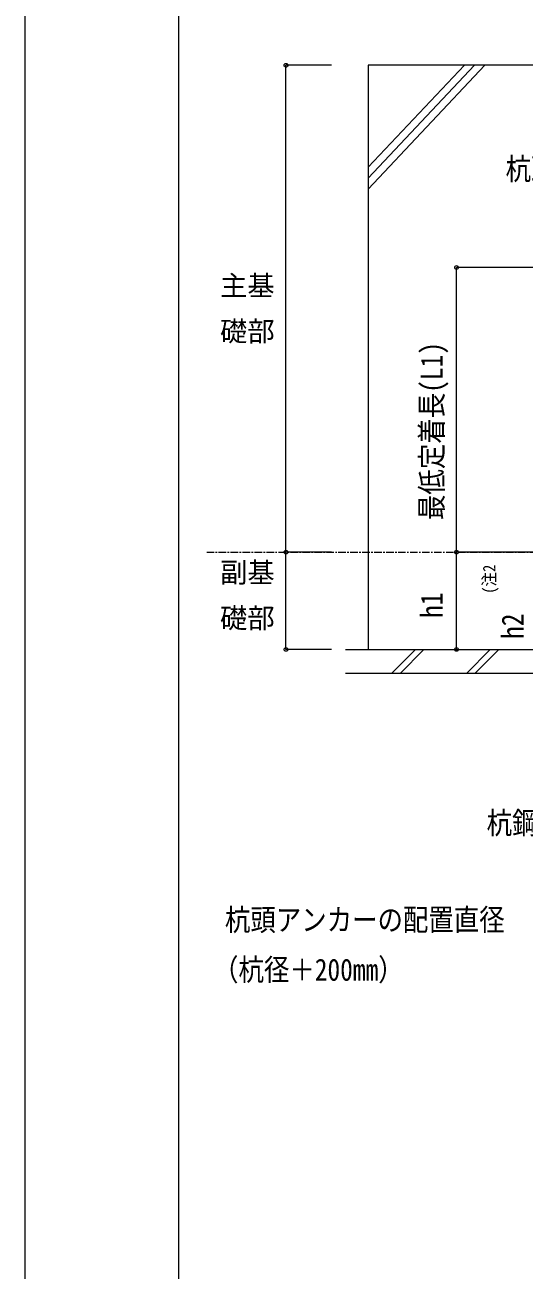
# Model space of a CAD drawing. Units: millimetres, scale not verified. Extents: x -59960 to 29700, y -21000 to 21000.
# Drawn here: x -29700 to -23859, y -4649 to 9899 of the extents above; entities that cross this region are included whole.
import ezdxf
from ezdxf.enums import TextEntityAlignment as Align

# ---------------------------------------------------------------- set-up
doc = ezdxf.new("R2010")
doc.units = ezdxf.units.MM
doc.header["$LTSCALE"] = 70
doc.linetypes.add('USER2', pattern=[2, 1.25, -0.25, 0.25, -0.25])
doc.layers.add('0-0_0', color=7, linetype='Continuous')
doc.layers.add('0-4_02_TEXT', color=7, linetype='Continuous')
for name, color, linetype, lineweight in [('0-3_DEFPOINTS', 7, 'Continuous', 18), ('0-5_05_SUNPOU', 3, 'Continuous', 18), ('0-6_03_ZU', 2, 'Continuous', 18), ('0-8_00_WAKU', 9, 'Continuous', 18), ('0-9_08_CENTER', 1, 'USER2', 18)]:
    doc.layers.add(name, color=color, linetype=linetype, lineweight=lineweight)
doc.styles.add('ＭＳ ゴシック', font='')
doc.styles.get('ＭＳ ゴシック').set_extended_font_data('MS Gothic')

# ---------------------------------------------------------------- blocks, each defined once
blk = doc.blocks.new('U6')
at = {"layer": '0-4_02_TEXT', "style": 'ＭＳ ゴシック', "width": 0.85}
blk.add_text('杭頭アンカ－', height=256.6, dxfattribs=at).set_placement((5623.64, 29011.04), align=Align.BOTTOM_LEFT)
blk = doc.blocks.new('U10')
at = {"layer": '0-4_02_TEXT', "style": 'ＭＳ ゴシック', "width": 0.85}
blk.add_text('最低定着長(L1)', height=256.6, rotation=90, dxfattribs=at).set_placement((4964.26, 25113.14), align=Align.BOTTOM_LEFT)
blk = doc.blocks.new('U20')
at = {"layer": '0-4_02_TEXT', "style": 'ＭＳ ゴシック', "width": 0.85}
for s, p in [('杭頭アンカーの配置直径', (2340.49, 20239.01)), ('（杭径＋200mm）', (2201.65, 19655.68))]:
    blk.add_text(s, height=256.6, dxfattribs=at).set_placement(p, align=Align.BOTTOM_LEFT)
blk = doc.blocks.new('U22')
at = {"layer": '0-4_02_TEXT', "style": 'ＭＳ ゴシック', "width": 0.85}
blk.add_text('h2', height=256.6, rotation=90, dxfattribs=at).set_placement((5911.39, 23725.03), align=Align.BOTTOM_LEFT)
blk = doc.blocks.new('U26')
at = {"layer": '0-0_0', "style": 'ＭＳ ゴシック', "width": 0.85}
blk.add_text('(注2', height=146.6, rotation=90, dxfattribs=at).set_placement((5549.33, 24252.81), align=Align.BOTTOM_LEFT)
blk = doc.blocks.new('U34')
at = {"layer": '0-4_02_TEXT', "style": 'ＭＳ ゴシック', "width": 0.85}
blk.add_text('h1', height=256.6, rotation=90, dxfattribs=at).set_placement((4964.26, 23970.42), align=Align.BOTTOM_LEFT)
blk = doc.blocks.new('U35')
at = {"layer": '0-4_02_TEXT', "style": 'ＭＳ ゴシック'}
for s, p in [('主基', (2282.63, 27665.45)), ('礎部', (2282.63, 27132.12))]:
    blk.add_text(s, height=234.6, dxfattribs=at).set_placement(p, align=Align.BOTTOM_LEFT)
blk = doc.blocks.new('U36')
at = {"layer": '0-4_02_TEXT', "style": 'ＭＳ ゴシック'}
for s, p in [('副基', (2282.63, 24314.31)), ('礎部', (2282.63, 23780.98))]:
    blk.add_text(s, height=234.6, dxfattribs=at).set_placement(p, align=Align.BOTTOM_LEFT)
blk = doc.blocks.new('U79')
at = {"layer": '0-4_02_TEXT', "style": 'ＭＳ ゴシック', "width": 0.85}
blk.add_text('杭鋼管', height=256.6, dxfattribs=at).set_placement((5402.38, 21369.47), align=Align.BOTTOM_LEFT)

msp = doc.modelspace()

# ---------------------------------------------------------------- linework, layer by layer
at = {"layer": '0-3_DEFPOINTS'}
msp.add_line((-29700, 21000), (-29700, -21000), dxfattribs=at)
at = {"layer": '0-5_05_SUNPOU'}
for p, q in [((-26114.33, 9427.3), (-26645.25, 9427.3)), ((-24558.32, 9427.3), (-25682.37, 8235.04)), ((-24438.07, 9427.3), (-25682.37, 8107.49)), ((-24317.81, 9427.3), (-25682.37, 7979.94)), ((-22850.73, 7064.8), (-24649.97, 7064.8)), ((-24649.97, 3739.8), (-24649.97, 7064.8)), ((-26645.25, 2602.3), (-26645.25, 3739.8)), ((-24649.97, 2602.3), (-24649.97, 3739.8)), ((-22850.73, 3739.8), (-24649.97, 3739.8)), ((-26114.33, 2602.3), (-26645.25, 2602.3)), ((-25130.76, 2602.3), (-25410, 2323.06)), ((-25031.42, 2602.3), (-25310.67, 2323.06)), ((-24255.76, 2602.3), (-24535, 2323.06)), ((-24156.42, 2602.3), (-24435.67, 2323.06))]:
    msp.add_line(p, q, dxfattribs=at)
msp.add_lwpolyline([(-26114.33, 3739.8), (-26645.25, 3739.8), (-26645.25, 9427.3)], dxfattribs=at)
for centre in [(-26645.25, 9427.3), (-24649.97, 7064.8), (-26645.25, 3739.8), (-24649.97, 3739.8), (-26645.25, 2602.3), (-24649.97, 2602.3)]:
    msp.add_circle(centre, 21.88, dxfattribs=at)
at = {"layer": '0-6_03_ZU'}
for p, q in [((-25682.37, 9427.3), (-25682.37, 2602.3)), ((-16449.79, 9427.3), (-25682.37, 9427.3)), ((-25948.46, 2602.3), (-22177.33, 2602.3)), ((-25682.37, 2602.3), (-25444.63, 2602.3)), ((-22177.33, 2323.06), (-25948.46, 2323.06))]:
    msp.add_line(p, q, dxfattribs=at)
at = {"layer": '0-8_00_WAKU'}
msp.add_line((-27900, -16700), (-27900, 16550), dxfattribs=at)
at = {"layer": '0-9_08_CENTER'}
msp.add_line((-27572.97, 3739.8), (-14219.08, 3739.8), dxfattribs=at)

# ---------------------------------------------------------------- block references
at = {"layer": '0-6_03_ZU'}
for name in ['U6', 'U35', 'U10', 'U36', 'U26', 'U34', 'U22', 'U79', 'U20']:
    msp.add_blockref(name, (-29700, -21000), dxfattribs=at)

doc.saveas('drawing.dxf')
